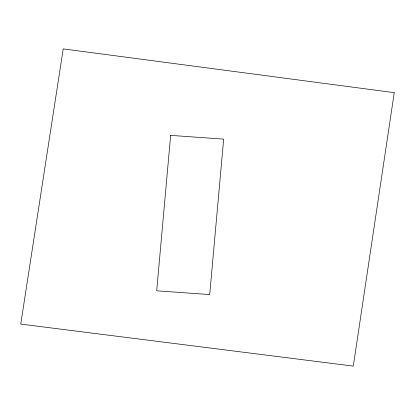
<?xml version="1.0" encoding="UTF-8"?>
<svg xmlns="http://www.w3.org/2000/svg" width="415" height="415" viewBox="0 0 415 415"><rect width="100%" height="100%" fill="white"/><g stroke="black" fill="none" stroke-linecap="round" stroke-linejoin="round"><path stroke-width="0.62" d="M170.658 135.373L156.699 290.811L209.705 294.562L223.664 139.124L170.658 135.373M394.25 92.659L353.3 366.113L20.75 324.089L63.22 48.887L394.25 92.659"/></g></svg>
